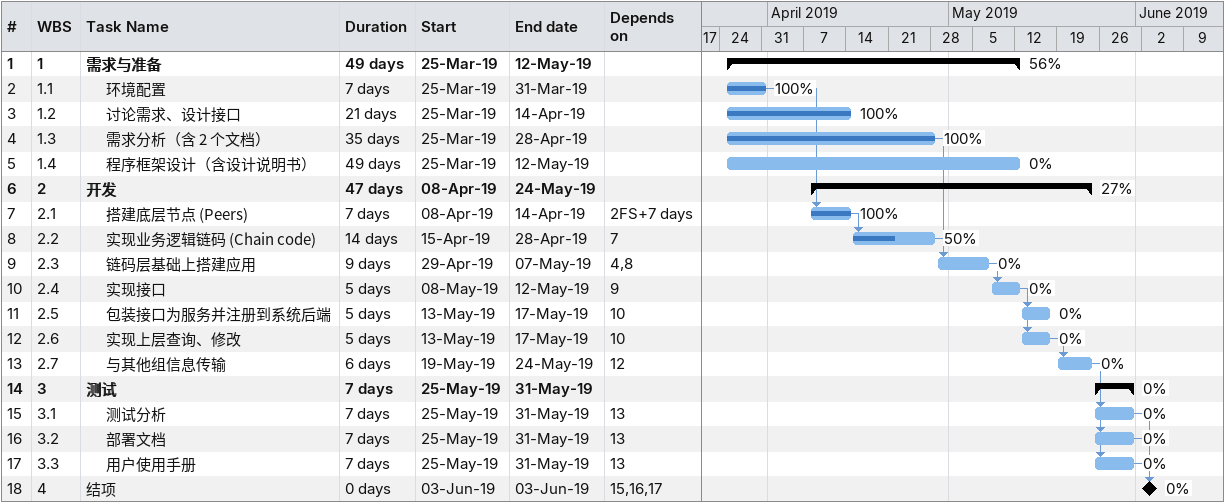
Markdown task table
| ID | WBS | Task | Duration | Start | Finish | Predecessors | % complete |
|---|---|---|---|---|---|---|---|
| 1 | 1 | **需求与准备** | 49d | 2019-03-25 | 2019-05-12 |  | 56 |
| 2 | 1.1 | 环境配置 | 7d | 2019-03-25 | 2019-03-31 |  | 100 |
| 3 | 1.2 | 讨论需求、设计接口 | 21d | 2019-03-25 | 2019-04-14 |  | 100 |
| 4 | 1.3 | 需求分析（含 2 个文档） | 35d | 2019-03-25 | 2019-04-28 |  | 100 |
| 5 | 1.4 | 程序框架设计（含设计说明书） | 49d | 2019-03-25 | 2019-05-12 |  | 0 |
| 6 | 2 | **开发** | 47d | 2019-04-08 | 2019-05-24 |  | 27 |
| 7 | 2.1 | 搭建底层节点 (Peers) | 7d | 2019-04-08 | 2019-04-14 | 2FS+7d | 100 |
| 8 | 2.2 | 实现业务逻辑链码 (Chain code) | 14d | 2019-04-15 | 2019-04-28 | 7 | 50 |
| 9 | 2.3 | 链码层基础上搭建应用 | 9d | 2019-04-29 | 2019-05-07 | 4, 8 | 0 |
| 10 | 2.4 | 实现接口 | 5d | 2019-05-08 | 2019-05-12 | 9 | 0 |
| 11 | 2.5 | 包装接口为服务并注册到系统后端 | 5d | 2019-05-13 | 2019-05-17 | 10 | 0 |
| 12 | 2.6 | 实现上层查询、修改 | 5d | 2019-05-13 | 2019-05-17 | 10 | 0 |
| 13 | 2.7 | 与其他组信息传输 | 6d | 2019-05-19 | 2019-05-24 | 12 | 0 |
| 14 | 3 | **测试** | 7d | 2019-05-25 | 2019-05-31 |  | 0 |
| 15 | 3.1 | 测试分析 | 7d | 2019-05-25 | 2019-05-31 | 13 | 0 |
| 16 | 3.2 | 部署文档 | 7d | 2019-05-25 | 2019-05-31 | 13 | 0 |
| 17 | 3.3 | 用户使用手册 | 7d | 2019-05-25 | 2019-05-31 | 13 | 0 |
| 18 | 4 | 结项 | 0d | 2019-06-03 | 2019-06-03 | 15, 16, 17 | 0 |
